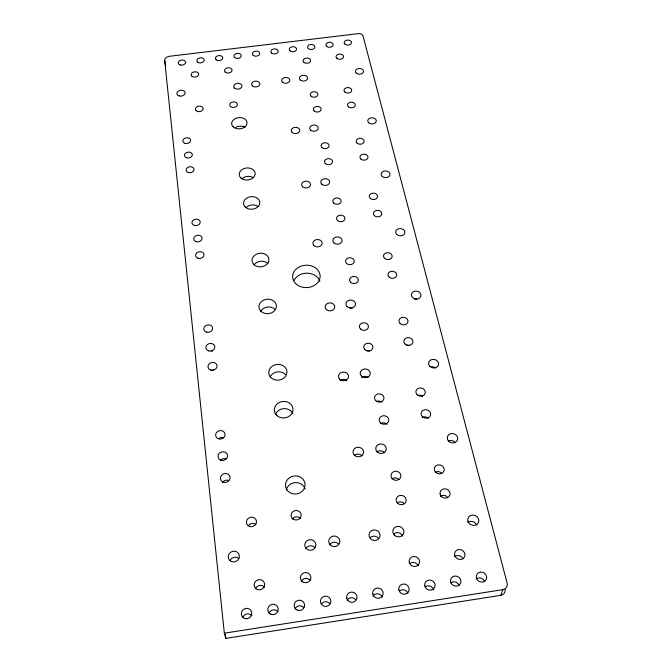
<?xml version="1.0" encoding="UTF-8"?>
<svg xmlns="http://www.w3.org/2000/svg" width="672" height="672" viewBox="0 0 672 672"><rect width="100%" height="100%" fill="white"/><g stroke="black" fill="none" stroke-linecap="round" stroke-linejoin="round"><path stroke-width="1.01" d="M500.774 595.342L502.841 589.655A6.157 5.569 36.2 0 0 507.116 583.036L362.998 35.927A4.124 2.822 0.2 0 0 358.218 33.642L169.571 56.272A5.3 3.646 -7.5 0 0 164.699 60.514L224.339 633.175L225.775 638.4L500.774 595.342A6.082 5.51 37.1 0 0 505.151 589.52M224.339 633.175L502.841 589.655M164.699 60.514L165.715 66.301M225.338 634.234L225.775 638.4M305.953 548.344A5.569 5.334 -4.7 0 0 315.487 546.865A5.569 5.334 -4.7 0 0 309.448 539.7A5.569 5.334 -4.7 0 0 305.953 548.344A5.502 5.292 -4.9 0 1 314.916 547.697M275.705 413.876A9.257 8.215 -5.9 0 1 284.449 408.61A9.257 8.215 -5.9 0 1 292.942 413.834M292.379 519.128A4.998 4.721 -7.5 0 1 300.544 518.582M409.987 563.514A5.225 4.922 27.5 0 1 418.211 565.774M286.264 490.073A9.677 8.98 -6.3 0 1 295.436 482.546A9.677 8.98 -6.3 0 1 305.147 489.157M431.474 366.887A5.006 4.267 9.8 0 1 435.59 367.87M361.712 377.345A4.998 4.334 3.6 0 1 368.122 377.429M354.69 455.146A5.233 4.763 4.9 0 1 362.048 455.834M448.342 441.092A5.267 4.645 15.9 0 1 454.994 442.218M377.093 451.87A5.242 4.738 8.2 0 1 384.46 452.55M370.532 537.306A5.51 5.225 15 0 1 378.26 538.079M467.888 522.539A5.586 5.057 26.3 0 1 476.683 524.874M394.002 533.744A5.527 5.183 19.2 0 1 402.73 536.105M329.608 544.706A5.502 5.267 3.9 0 1 338.579 544.102M230.009 560.582A5.594 5.284 -27.7 0 1 238.879 558.474M242.945 617.098A5.284 5.074 -43.7 0 1 251.849 615.72M269.035 613.049A5.233 5.099 -40.4 0 1 277.914 611.663M295.05 609A5.183 5.116 -30 0 1 303.895 607.631M301.224 581.574A5.183 5.057 -10.8 0 1 310.078 580.213M321.359 604.187A5.166 5.116 7.8 0 1 329.792 603.607M454.734 556.634A5.258 4.847 30.4 0 1 463 558.877M376.396 401.587A4.696 4.124 5.8 0 1 381.763 402.066M347.189 600.172A5.183 5.074 26.7 0 1 355.597 599.592M372.935 596.173A5.2 5.032 31.6 0 1 382.242 597.139M418.706 395.279A4.696 4.082 9.9 0 1 422.562 396.22M399.714 590.856A5.225 4.981 33.6 0 1 407.912 593.149M406.745 345.282A4.544 3.847 6.9 0 1 409.08 345.484M425.275 586.883A5.25 4.939 34.6 0 1 433.759 590.016M397.127 502.866A5.006 4.628 15.3 0 1 404.149 503.546M450.752 582.926A5.275 4.889 35.1 0 1 458.993 585.203M476.146 578.987A5.3 4.847 35.4 0 1 484.411 581.246M367.189 350.818A4.544 3.872 3.4 0 1 369.524 351.019M392.045 478.884A4.931 4.511 12.2 0 1 398.966 479.548M380.36 423.755A4.754 4.234 7.2 0 1 387.047 424.36M435.406 472.13A4.948 4.452 17.1 0 1 441.655 473.214M248.279 525.739A5.04 4.721 -18.3 0 1 255.898 524.597M235.729 127.42A7.652 5.603 -5.2 0 1 244.994 127.151M255.57 588.596A5.242 5.048 -31.2 0 1 264.474 587.227M241.861 178.836A7.938 6.031 -5.3 0 1 252.958 177.416M246.17 207.53A8.098 6.283 -5.4 0 1 258.292 206.581M440.404 496.381A5.032 4.57 20.3 0 1 447.426 497.053M254.041 264.818A8.417 6.787 -5.5 0 1 267.968 263.684M422.352 417.362A4.771 4.192 11.6 0 1 428.392 418.37M211.277 351.011A4.469 3.772 -11.3 0 1 212.814 351.028M211.268 370.734A4.519 3.864 -11.9 0 1 213.436 369.902M260.425 311.606A8.677 7.216 -5.6 0 1 275.285 309.582M270.169 376.824A9.047 7.846 -5.7 0 1 285.65 374.648M218.921 438.463A4.721 4.192 -14.6 0 1 223.574 437.791M220.156 460.664A4.78 4.301 -15.9 0 1 226.019 458.842M222.583 482.303A4.847 4.41 -17.4 0 1 228.514 480.43M294.059 280.342A13.625 11.138 -2.3 0 1 307.658 273.21A13.625 11.138 -2.3 0 1 319.922 281.501M414.397 299.04A4.78 3.923 6.2 0 1 416.858 299.242M349.784 307.902A4.78 3.973 1.3 0 1 352.237 308.104M340.284 380.377A4.998 4.351 1.3 0 1 346.702 380.461M295.655 283.576A13.768 11.189 -2.3 0 0 319.208 280.266A13.768 11.189 -2.3 0 0 304.256 265.373A13.768 11.189 -2.3 0 0 295.655 283.576M252.445 85.915A4.124 2.923 -4.2 0 0 259.526 85.033A4.124 2.923 -4.2 0 0 255.226 81.152A4.124 2.923 -4.2 0 0 252.445 85.915M179.239 95.953A4.158 2.94 -7.4 0 0 185.136 92.66A4.158 2.94 -7.4 0 0 178.651 90.905A4.158 2.94 -7.4 0 0 179.239 95.953M234.545 88.108A4.133 2.923 -5 0 0 241.643 87.226A4.133 2.923 -5 0 0 237.392 83.328A4.133 2.923 -5 0 0 234.545 88.108M282.484 82.236A4.116 2.915 -2.9 0 0 289.54 81.362A4.116 2.915 -2.9 0 0 285.155 77.49A4.116 2.915 -2.9 0 0 282.484 82.236M356.353 73.189A4.099 2.881 0.3 0 0 363.342 72.324A4.099 2.881 0.3 0 0 358.756 68.502A4.099 2.881 0.3 0 0 356.353 73.189M300.275 80.06A4.108 2.906 -2.1 0 0 307.314 79.187A4.108 2.906 -2.1 0 0 302.879 75.331A4.108 2.906 -2.1 0 0 300.275 80.06M292.152 132.468A4.276 3.142 -2.5 0 0 299.477 131.536A4.276 3.142 -2.5 0 0 294.89 127.361A4.276 3.142 -2.5 0 0 292.152 132.468M368.802 122.842A4.259 3.1 1.1 0 0 376.051 121.918A4.259 3.1 1.1 0 0 371.246 117.793A4.259 3.1 1.1 0 0 368.802 122.842M310.615 130.15A4.267 3.133 -1.6 0 0 317.923 129.226A4.267 3.133 -1.6 0 0 313.286 125.059A4.267 3.133 -1.6 0 0 310.615 130.15M302.593 186.715A4.444 3.394 -2.1 0 0 310.204 185.724A4.444 3.394 -2.1 0 0 305.407 181.205A4.444 3.394 -2.1 0 0 302.593 186.715M382.242 176.434A4.435 3.352 2.3 0 0 389.768 175.451A4.435 3.352 2.3 0 0 384.737 170.982A4.435 3.352 2.3 0 0 382.242 176.434M321.779 184.246A4.444 3.385 -1 0 0 329.372 183.246A4.444 3.385 -1 0 0 324.517 178.744A4.444 3.385 -1 0 0 321.779 184.246M313.916 245.549A4.628 3.679 -1.5 0 0 321.838 244.482A4.628 3.679 -1.5 0 0 316.798 239.568A4.628 3.679 -1.5 0 0 313.916 245.549M396.808 234.536A4.62 3.629 3.8 0 0 404.645 233.478A4.62 3.629 3.8 0 0 399.344 228.631A4.62 3.629 3.8 0 0 396.808 234.536M333.892 242.894A4.628 3.671 -0.1 0 0 341.796 241.836A4.628 3.671 -0.1 0 0 336.689 236.939A4.628 3.671 -0.1 0 0 333.892 242.894M326.214 309.422A4.83 4.007 -0.5 0 0 334.471 308.28A4.83 4.007 -0.5 0 0 329.171 302.921A4.83 4.007 -0.5 0 0 326.214 309.422M412.616 297.587A4.83 3.948 6.1 0 0 420.79 296.453A4.83 3.948 6.1 0 0 415.204 291.169A4.83 3.948 6.1 0 0 412.616 297.587M347.038 306.575A4.83 3.998 1.2 0 0 355.278 305.432A4.83 3.998 1.2 0 0 349.902 300.09A4.83 3.998 1.2 0 0 347.038 306.575M339.646 379.184A5.057 4.376 1.3 0 0 348.272 377.941A5.057 4.376 1.3 0 0 342.67 372.086A5.057 4.376 1.3 0 0 339.646 379.184M429.878 366.416A5.065 4.292 9.6 0 0 438.404 365.19A5.065 4.292 9.6 0 0 432.499 359.411A5.065 4.292 9.6 0 0 429.878 366.416M361.393 376.102A5.048 4.36 3.5 0 0 369.995 374.867A5.048 4.36 3.5 0 0 364.325 369.029A5.048 4.36 3.5 0 0 361.393 376.102M354.253 455.062A5.3 4.796 4.7 0 0 363.275 453.718A5.3 4.796 4.7 0 0 357.353 447.283A5.3 4.796 4.7 0 0 354.253 455.062M448.644 441.244A5.326 4.687 15.5 0 0 457.556 439.925A5.326 4.687 15.5 0 0 451.298 433.583A5.326 4.687 15.5 0 0 448.644 441.244M377.009 451.727A5.3 4.771 7.9 0 0 386.005 450.391A5.3 4.771 7.9 0 0 380.008 443.982A5.3 4.771 7.9 0 0 377.009 451.727M370.331 538.574A5.578 5.267 14.1 0 0 379.789 537.113A5.578 5.267 14.1 0 0 373.506 530.015A5.578 5.267 14.1 0 0 370.331 538.574M467.897 521.094A5.653 5.099 25.6 0 0 477.128 524.303A5.653 5.099 25.6 0 0 474.852 515.399A5.653 5.099 25.6 0 0 467.897 521.094M394.187 534.954A5.594 5.233 18.3 0 0 403.62 533.492A5.594 5.233 18.3 0 0 397.253 526.42A5.594 5.233 18.3 0 0 394.187 534.954M330.002 544.69A5.569 5.317 3.5 0 0 339.511 543.22A5.569 5.317 3.5 0 0 333.379 536.08A5.569 5.317 3.5 0 0 330.002 544.69M231.563 561.607A5.662 5.326 -26.6 0 0 239.366 555.702A5.662 5.326 -26.6 0 0 230.479 552.376A5.662 5.326 -26.6 0 0 231.563 561.607M180.34 64.991A3.696 2.545 -7 0 0 185.573 62.126A3.696 2.545 -7 0 0 179.81 60.606A3.696 2.545 -7 0 0 180.34 64.991M197.518 61.984A3.688 2.545 -6.3 0 0 203.851 61.211A3.688 2.545 -6.3 0 0 200.172 57.809A3.688 2.545 -6.3 0 0 197.518 61.984M216.107 59.741A3.679 2.545 -5.5 0 0 222.424 58.968A3.679 2.545 -5.5 0 0 218.702 55.583A3.679 2.545 -5.5 0 0 216.107 59.741M234.654 57.506A3.671 2.537 -4.7 0 0 240.954 56.742A3.671 2.537 -4.7 0 0 237.182 53.357A3.671 2.537 -4.7 0 0 234.654 57.506M253.151 55.28A3.662 2.537 -4 0 0 259.442 54.508A3.662 2.537 -4 0 0 255.629 51.139A3.662 2.537 -4 0 0 253.151 55.28M271.614 53.054A3.662 2.528 -3.2 0 0 277.889 52.29A3.662 2.528 -3.2 0 0 274.025 48.93A3.662 2.528 -3.2 0 0 271.614 53.054M290.027 50.828A3.654 2.52 -2.5 0 0 296.293 50.072A3.654 2.52 -2.5 0 0 292.387 46.721A3.654 2.52 -2.5 0 0 290.027 50.828M308.406 48.619A3.654 2.52 -1.7 0 0 314.656 47.855A3.654 2.52 -1.7 0 0 310.699 44.52A3.654 2.52 -1.7 0 0 308.406 48.619M326.735 46.41A3.646 2.512 -1 0 0 332.968 45.646A3.646 2.512 -1 0 0 328.969 42.319A3.646 2.512 -1 0 0 326.735 46.41M345.03 44.201A3.646 2.503 -0.3 0 0 351.246 43.445A3.646 2.503 -0.3 0 0 347.206 40.127A3.646 2.503 -0.3 0 0 345.03 44.201M247.178 618.719A5.342 5.132 -41.7 0 0 250.765 610.26A5.342 5.132 -41.7 0 0 241.735 611.688A5.342 5.132 -41.7 0 0 247.178 618.719M271.009 614.309A5.292 5.149 -37.4 0 0 278.208 608.63A5.292 5.149 -37.4 0 0 269.808 605.405A5.292 5.149 -37.4 0 0 271.009 614.309M297.444 610.201A5.25 5.174 -25.4 0 0 304.55 604.54A5.25 5.174 -25.4 0 0 296.117 601.331A5.25 5.174 -25.4 0 0 297.444 610.201M321.594 604.531A5.233 5.166 5.5 0 0 330.532 603.12A5.233 5.166 5.5 0 0 324.803 596.182A5.233 5.166 5.5 0 0 321.594 604.531M346.685 598.021A5.242 5.124 23.6 0 0 355.186 601.213A5.242 5.124 23.6 0 0 353.623 592.41A5.242 5.124 23.6 0 0 346.685 598.021M372.8 593.964A5.267 5.082 29.4 0 0 381.343 597.139A5.267 5.082 29.4 0 0 379.655 588.378A5.267 5.082 29.4 0 0 372.8 593.964M398.84 589.924A5.284 5.032 32 0 0 407.408 593.09A5.284 5.032 32 0 0 405.594 584.354A5.284 5.032 32 0 0 398.84 589.924M424.788 585.892A5.309 4.99 33.3 0 0 433.39 589.05A5.309 4.99 33.3 0 0 431.458 580.348A5.309 4.99 33.3 0 0 424.788 585.892M450.652 581.876A5.334 4.939 34 0 0 459.295 585.018A5.334 4.939 34 0 0 457.237 576.349A5.334 4.939 34 0 0 450.652 581.876M476.431 577.878A5.359 4.889 34.5 0 0 485.108 581.003A5.359 4.889 34.5 0 0 482.933 572.368A5.359 4.889 34.5 0 0 476.431 577.878M185.094 143.354A3.914 2.864 -7.9 0 0 190.638 140.154A3.914 2.864 -7.9 0 0 184.514 138.424A3.914 2.864 -7.9 0 0 185.094 143.354M186.724 157.802A3.956 2.923 -8 0 0 192.318 154.535A3.956 2.923 -8 0 0 186.136 152.771A3.956 2.923 -8 0 0 186.724 157.802M188.387 172.561A3.998 2.99 -8.2 0 0 194.04 169.218A3.998 2.99 -8.2 0 0 187.782 167.412A3.998 2.99 -8.2 0 0 188.387 172.561M233.15 126.84A7.728 5.62 -5.2 0 0 246.422 125.152A7.728 5.62 -5.2 0 0 238.451 117.659A7.728 5.62 -5.2 0 0 233.15 126.84M240.794 177.887A8.014 6.056 -5.3 0 0 254.554 176.081A8.014 6.056 -5.3 0 0 246.238 168.008A8.014 6.056 -5.3 0 0 240.794 177.887M194.342 225.414A4.15 3.217 -8.8 0 0 200.197 221.827A4.15 3.217 -8.8 0 0 193.696 219.87A4.15 3.217 -8.8 0 0 194.342 225.414M196.174 241.651A4.2 3.293 -9 0 0 202.087 237.989A4.2 3.293 -9 0 0 195.51 235.99A4.2 3.293 -9 0 0 196.174 241.651M198.047 258.258A4.25 3.368 -9.3 0 0 204.019 254.52A4.25 3.368 -9.3 0 0 197.366 252.47A4.25 3.368 -9.3 0 0 198.047 258.258M245.154 206.993A8.182 6.308 -5.3 0 0 259.19 205.128A8.182 6.308 -5.3 0 0 250.673 196.711A8.182 6.308 -5.3 0 0 245.154 206.993M253.747 264.398A8.509 6.821 -5.4 0 0 268.338 262.408A8.509 6.821 -5.4 0 0 259.426 253.294A8.509 6.821 -5.4 0 0 253.747 264.398M206.371 332.102A4.46 3.704 -10.7 0 0 212.621 327.986A4.46 3.704 -10.7 0 0 205.624 325.718A4.46 3.704 -10.7 0 0 206.371 332.102M208.488 350.834A4.511 3.797 -11.2 0 0 214.805 346.626A4.511 3.797 -11.2 0 0 207.724 344.299A4.511 3.797 -11.2 0 0 208.488 350.834M210.647 370.02A4.57 3.889 -11.7 0 0 217.039 365.719A4.57 3.889 -11.7 0 0 209.866 363.325A4.57 3.889 -11.7 0 0 210.647 370.02M260.728 311.06A8.77 7.258 -5.5 0 0 275.772 308.96A8.77 7.258 -5.5 0 0 266.532 299.258A8.77 7.258 -5.5 0 0 260.728 311.06M270.648 377.303A9.148 7.896 -5.7 0 0 286.322 375.043A9.148 7.896 -5.7 0 0 276.612 364.476A9.148 7.896 -5.7 0 0 270.648 377.303M218.408 438.808A4.771 4.225 -14.3 0 0 225.053 434.129A4.771 4.225 -14.3 0 0 217.552 431.525A4.771 4.225 -14.3 0 0 218.408 438.808M220.819 460.211A4.83 4.334 -15.5 0 0 227.539 455.423A4.83 4.334 -15.5 0 0 219.946 452.743A4.83 4.334 -15.5 0 0 220.819 460.211M223.297 482.177A4.897 4.444 -17 0 0 230.101 477.263A4.897 4.444 -17 0 0 222.398 474.508A4.897 4.444 -17 0 0 223.297 482.177M276.284 414.977A9.358 8.266 -5.8 0 0 292.32 412.616A9.358 8.266 -5.8 0 0 282.341 401.545A9.358 8.266 -5.8 0 0 276.284 414.977M287.624 490.703A9.794 9.047 -6.1 0 0 304.382 488.149A9.794 9.047 -6.1 0 0 293.857 476.02A9.794 9.047 -6.1 0 0 287.624 490.703M311.111 96.239A3.847 2.755 -1.6 0 0 317.688 95.416A3.847 2.755 -1.6 0 0 313.513 91.762A3.847 2.755 -1.6 0 0 311.111 96.239M303.912 62.328A3.746 2.612 -1.9 0 0 310.33 61.547A3.746 2.612 -1.9 0 0 306.281 58.078A3.746 2.612 -1.9 0 0 303.912 62.328M344.921 92.064A3.839 2.738 -0.1 0 0 351.473 91.241A3.839 2.738 -0.1 0 0 347.214 87.604A3.839 2.738 -0.1 0 0 344.921 92.064M336.874 58.33A3.738 2.604 -0.6 0 0 343.266 57.548A3.738 2.604 -0.6 0 0 339.133 54.096A3.738 2.604 -0.6 0 0 336.874 58.33M196.123 110.67A3.889 2.78 -6.9 0 0 202.801 109.838A3.889 2.78 -6.9 0 0 198.92 106.117A3.889 2.78 -6.9 0 0 196.123 110.67M191.848 76.146A3.788 2.638 -6.6 0 0 198.358 75.348A3.788 2.638 -6.6 0 0 194.594 71.82A3.788 2.638 -6.6 0 0 191.848 76.146M230.429 106.436A3.872 2.78 -5.3 0 0 237.073 105.605A3.872 2.78 -5.3 0 0 233.108 101.9A3.872 2.78 -5.3 0 0 230.429 106.436M225.28 72.089A3.772 2.638 -5.2 0 0 231.756 71.299A3.772 2.638 -5.2 0 0 227.909 67.788A3.772 2.638 -5.2 0 0 225.28 72.089M322.006 147.613A3.998 2.965 -1.1 0 0 328.843 146.74A3.998 2.965 -1.1 0 0 324.467 142.792A3.998 2.965 -1.1 0 0 322.006 147.613M314.252 111.056A3.889 2.814 -1.5 0 0 320.905 110.216A3.889 2.814 -1.5 0 0 316.672 106.478A3.889 2.814 -1.5 0 0 314.252 111.056M357.109 143.17A3.99 2.957 0.7 0 0 363.913 142.296A3.99 2.957 0.7 0 0 359.444 138.365A3.99 2.957 0.7 0 0 357.109 143.17M348.44 106.806A3.881 2.797 0.1 0 0 355.06 105.966A3.881 2.797 0.1 0 0 350.742 102.253A3.881 2.797 0.1 0 0 348.44 106.806M333.791 203.154A4.158 3.209 -0.3 0 0 340.889 202.213A4.158 3.209 -0.3 0 0 336.311 197.938A4.158 3.209 -0.3 0 0 333.791 203.154M325.399 163.615A4.04 3.041 -0.9 0 0 332.312 162.725A4.04 3.041 -0.9 0 0 327.877 158.676A4.04 3.041 -0.9 0 0 325.399 163.615M370.28 198.391A4.158 3.192 1.8 0 0 377.353 197.459A4.158 3.192 1.8 0 0 372.666 193.208A4.158 3.192 1.8 0 0 370.28 198.391M360.906 159.079A4.04 3.024 1 0 0 367.786 158.189A4.04 3.024 1 0 0 363.258 154.165A4.04 3.024 1 0 0 360.906 159.079M346.576 263.441A4.334 3.486 0.8 0 0 353.976 262.433A4.334 3.486 0.8 0 0 349.154 257.779A4.334 3.486 0.8 0 0 346.576 263.441M337.478 220.55A4.208 3.293 0 0 0 344.669 219.593A4.208 3.293 0 0 0 340.015 215.2A4.208 3.293 0 0 0 337.478 220.55M384.577 258.342A4.334 3.461 3.4 0 0 391.936 257.334A4.334 3.461 3.4 0 0 387.005 252.706A4.334 3.461 3.4 0 0 384.577 258.342M374.405 215.687A4.208 3.268 2.2 0 0 381.562 214.738A4.208 3.268 2.2 0 0 376.799 210.378A4.208 3.268 2.2 0 0 374.405 215.687M360.478 328.969A4.528 3.797 2.6 0 0 368.197 327.886A4.528 3.797 2.6 0 0 363.115 322.804A4.528 3.797 2.6 0 0 360.478 328.969M350.574 282.274A4.393 3.578 1.2 0 0 358.058 281.249A4.393 3.578 1.2 0 0 353.17 276.469A4.393 3.578 1.2 0 0 350.574 282.274M400.109 323.476A4.528 3.772 5.7 0 0 407.786 322.4A4.528 3.772 5.7 0 0 402.587 317.352A4.528 3.772 5.7 0 0 400.109 323.476M389.038 277.066A4.393 3.553 4 0 0 396.488 276.041A4.393 3.553 4 0 0 391.482 271.295A4.393 3.553 4 0 0 389.038 277.066M375.682 400.613A4.746 4.15 5.6 0 0 383.737 399.437A4.746 4.15 5.6 0 0 378.37 393.876A4.746 4.15 5.6 0 0 375.682 400.613M364.854 349.583A4.595 3.898 3.3 0 0 372.666 348.474A4.595 3.898 3.3 0 0 367.508 343.258A4.595 3.898 3.3 0 0 364.854 349.583M417.094 394.682A4.754 4.108 9.7 0 0 425.107 393.515A4.754 4.108 9.7 0 0 419.614 387.988A4.754 4.108 9.7 0 0 417.094 394.682M404.998 343.972A4.595 3.864 6.7 0 0 412.768 342.871A4.595 3.864 6.7 0 0 407.484 337.68A4.595 3.864 6.7 0 0 404.998 343.972M392.23 478.64A4.99 4.544 11.7 0 0 400.672 477.372A4.99 4.544 11.7 0 0 394.985 471.257A4.99 4.544 11.7 0 0 392.23 478.64M380.36 422.688A4.813 4.259 6.9 0 0 388.525 421.487A4.813 4.259 6.9 0 0 383.074 415.766A4.813 4.259 6.9 0 0 380.36 422.688M435.582 472.223A5.006 4.486 16.7 0 0 443.974 470.954A5.006 4.486 16.7 0 0 438.144 464.873A5.006 4.486 16.7 0 0 435.582 472.223M422.318 416.615A4.822 4.217 11.3 0 0 430.45 415.43A4.822 4.217 11.3 0 0 424.855 409.744A4.822 4.217 11.3 0 0 422.318 416.615M409.248 562.262A5.284 4.973 26.3 0 0 417.85 565.379A5.284 4.973 26.3 0 0 415.985 556.769A5.284 4.973 26.3 0 0 409.248 562.262M397.396 502.992A5.065 4.67 14.8 0 0 405.955 501.698A5.065 4.67 14.8 0 0 400.168 495.398A5.065 4.67 14.8 0 0 397.396 502.992M454.675 555.282A5.326 4.889 29.5 0 0 463.336 558.373A5.326 4.889 29.5 0 0 461.261 549.83A5.326 4.889 29.5 0 0 454.675 555.282M440.135 494.206A5.09 4.603 19.7 0 0 448.468 497.078A5.09 4.603 19.7 0 0 446.536 489.107A5.09 4.603 19.7 0 0 440.135 494.206M257.342 589.554A5.3 5.099 -29.4 0 0 264.592 583.926A5.3 5.099 -29.4 0 0 256.2 580.751A5.3 5.099 -29.4 0 0 257.342 589.554M249.463 526.42A5.099 4.763 -17.7 0 0 256.477 521.17A5.099 4.763 -17.7 0 0 248.396 518.221A5.099 4.763 -17.7 0 0 249.463 526.42M303.736 582.414A5.242 5.107 -9.9 0 0 310.825 576.828A5.242 5.107 -9.9 0 0 302.375 573.67A5.242 5.107 -9.9 0 0 303.736 582.414M292.169 518.263A5.065 4.763 -7.3 0 0 300.838 516.944A5.065 4.763 -7.3 0 0 295.403 510.544A5.065 4.763 -7.3 0 0 292.169 518.263"/></g></svg>
